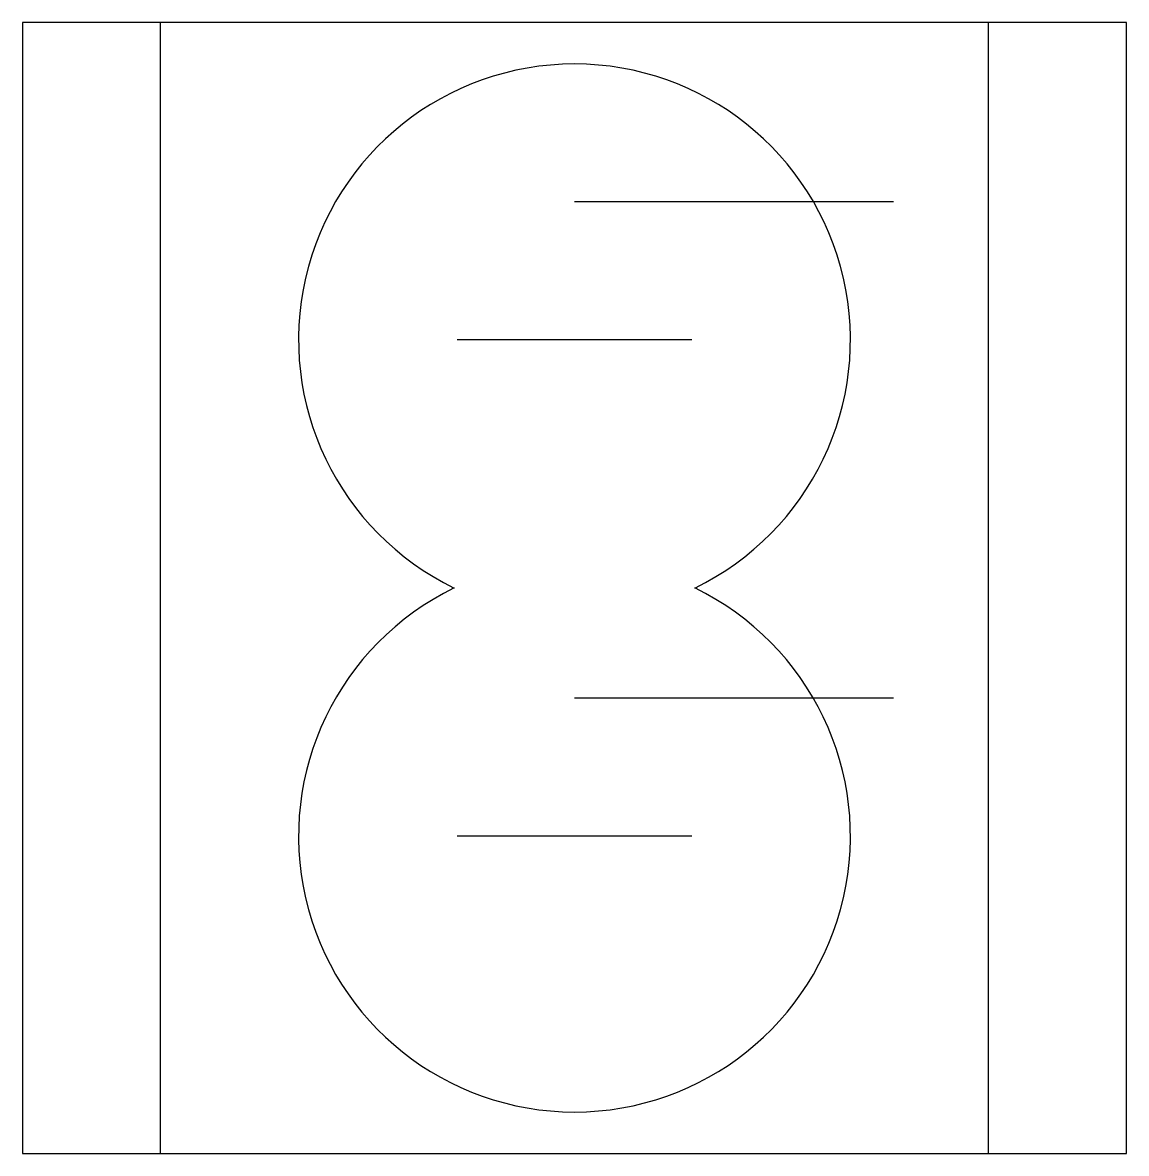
# Model space of a CAD drawing. Header units: millimetres. Extents: x 0 to 80, y 0 to 82.
import ezdxf

# ---------------------------------------------------------------- set-up
doc = ezdxf.new("R2010")
doc.units = ezdxf.units.MM

msp = doc.modelspace()

# ---------------------------------------------------------------- linework, layer by layer
for p, q in [((80, 82), (0, 82)), ((0, 82), (0, 0)), ((10, 0), (10, 82)), ((70, 0), (70, 82)), ((80, 0), (80, 82)), ((63.128, 69), (40, 69)), ((48.5, 59), (31.5, 59)), ((63.128, 33), (40, 33)), ((48.5, 23), (31.5, 23)), ((0, 0), (80, 0))]:
    msp.add_line(p, q)
for centre, start, end in [((40, 59), 295.84193, 244.15807), ((40, 23), 115.84193, 64.15807)]:
    msp.add_arc(centre, 20, start, end)

doc.saveas('drawing.dxf')
